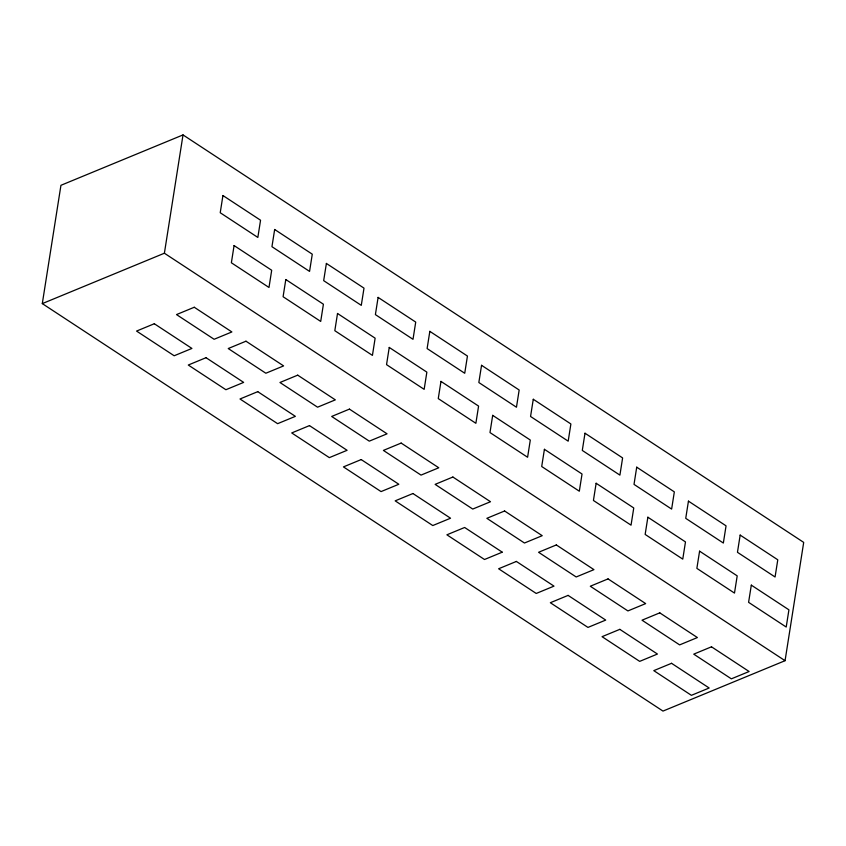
<?xml version="1.0" encoding="UTF-8"?>
<svg xmlns="http://www.w3.org/2000/svg" width="846" height="846" viewBox="0 0 846 846"><rect width="100%" height="100%" fill="white"/><g stroke="black" fill="none" stroke-linecap="round" stroke-linejoin="round"><path stroke-width="1.27" d="M42.3 303.608L60.944 185.306L183.022 134.916L803.7 542.392L785.056 660.694L662.978 711.084L42.3 303.608L164.388 253.218L785.056 660.694M164.388 253.218L183.022 134.916M502.27 552.174L484.504 559.502L446.889 534.809L464.644 527.481L502.016 552.015M222.932 195.532L220.224 212.737L257.84 237.44L260.557 220.224L222.932 195.532M234.078 245.573L231.37 262.778L268.986 287.471L271.693 270.265L234.078 245.573M274.664 229.488L271.947 246.694L309.562 271.397L312.28 254.181L274.664 229.488M285.8 279.529L283.093 296.735L320.708 321.427L323.415 304.222L285.8 279.529M326.387 263.444L323.669 280.65L361.284 305.353L364.002 288.137L326.387 263.444M337.522 313.485L334.815 330.691L372.43 355.383L375.138 338.178L337.522 313.485M378.109 297.401L375.391 314.606L413.007 339.309L415.724 322.093L378.109 297.401M389.245 347.442L386.537 364.647L424.153 389.34L426.86 372.134L389.245 347.442M429.831 331.357L427.114 348.563L464.729 373.266L467.447 356.05L429.831 331.357M440.967 381.398L438.26 398.603L475.875 423.296L478.582 406.091L440.967 381.398M481.554 365.313L478.836 382.519L516.462 407.222L519.169 390.006L481.554 365.313M492.689 415.354L489.982 432.56L527.597 457.252L530.305 440.047L492.689 415.354M533.276 399.27L530.558 416.475L568.184 441.168L570.891 423.962L533.276 399.27M544.412 449.311L541.704 466.516L579.32 491.209L582.037 474.003L544.412 449.311M584.998 433.226L582.291 450.432L619.907 475.124L622.614 457.919L584.998 433.226M596.134 483.267L593.427 500.472L631.042 525.165L633.76 507.96L596.134 483.267M636.721 467.182L634.014 484.388L671.629 509.081L674.336 491.875L636.721 467.182M647.867 517.223L645.149 534.429L682.764 559.121L685.482 541.916L647.867 517.223M688.443 501.139L685.736 518.344L723.351 543.037L726.058 525.831L688.443 501.139M699.589 551.18L696.871 568.385L734.487 593.078L737.204 575.872L699.589 551.18M740.165 535.095L737.458 552.301L775.073 576.993L777.781 559.788L740.165 535.095M751.311 585.136L748.594 602.341L786.209 627.034L788.927 609.829L751.311 585.136M154.31 323.743L136.555 331.072L174.17 355.764L191.926 348.436L154.31 323.743M194.263 307.257L176.507 314.585L214.123 339.278L231.878 331.949L194.263 307.257M206.033 357.699L188.277 365.028L225.893 389.72L243.648 382.392L206.033 357.699M245.985 341.202L228.23 348.541L265.845 373.234L283.611 365.906L245.985 341.202M257.755 391.656L240 398.984L277.615 423.677L295.37 416.348L257.755 391.656M297.707 375.159L279.952 382.498L317.567 407.19L335.333 399.862L297.707 375.159M309.477 425.612L291.722 432.941L329.337 457.633L347.093 450.305L309.477 425.612M349.44 409.115L331.674 416.454L369.29 441.147L387.056 433.818L349.44 409.115M361.2 459.568L343.444 466.897L381.06 491.589L398.826 484.261L361.2 459.568M401.163 443.071L383.397 450.41L421.022 475.103L438.778 467.775L401.163 443.071M412.922 493.525L395.167 500.853L432.782 525.546L450.548 518.217L412.922 493.525M452.885 477.028L435.119 484.367L472.745 509.059L490.5 501.731L452.885 477.028M504.607 510.984L486.852 518.323L524.467 543.016L542.223 535.687L504.607 510.984M516.377 561.437L498.611 568.766L536.227 593.458L553.993 586.13L516.377 561.437M556.33 544.94L538.574 552.279L576.189 576.972L593.945 569.644L556.33 544.94M568.1 595.394L550.334 602.722L587.959 627.415L605.715 620.086L568.1 595.394M608.052 578.897L590.297 586.236L627.912 610.928L645.667 603.6L608.052 578.897M619.822 629.35L602.056 636.678L639.682 661.371L657.437 654.043L619.822 629.35M659.774 612.853L642.019 620.192L679.634 644.885L697.39 637.556L659.774 612.853M671.544 663.306L653.789 670.635L691.404 695.327L709.16 687.999L671.544 663.306M711.497 646.809L693.741 654.148L731.356 678.841L749.112 671.513L711.497 646.809"/></g></svg>
